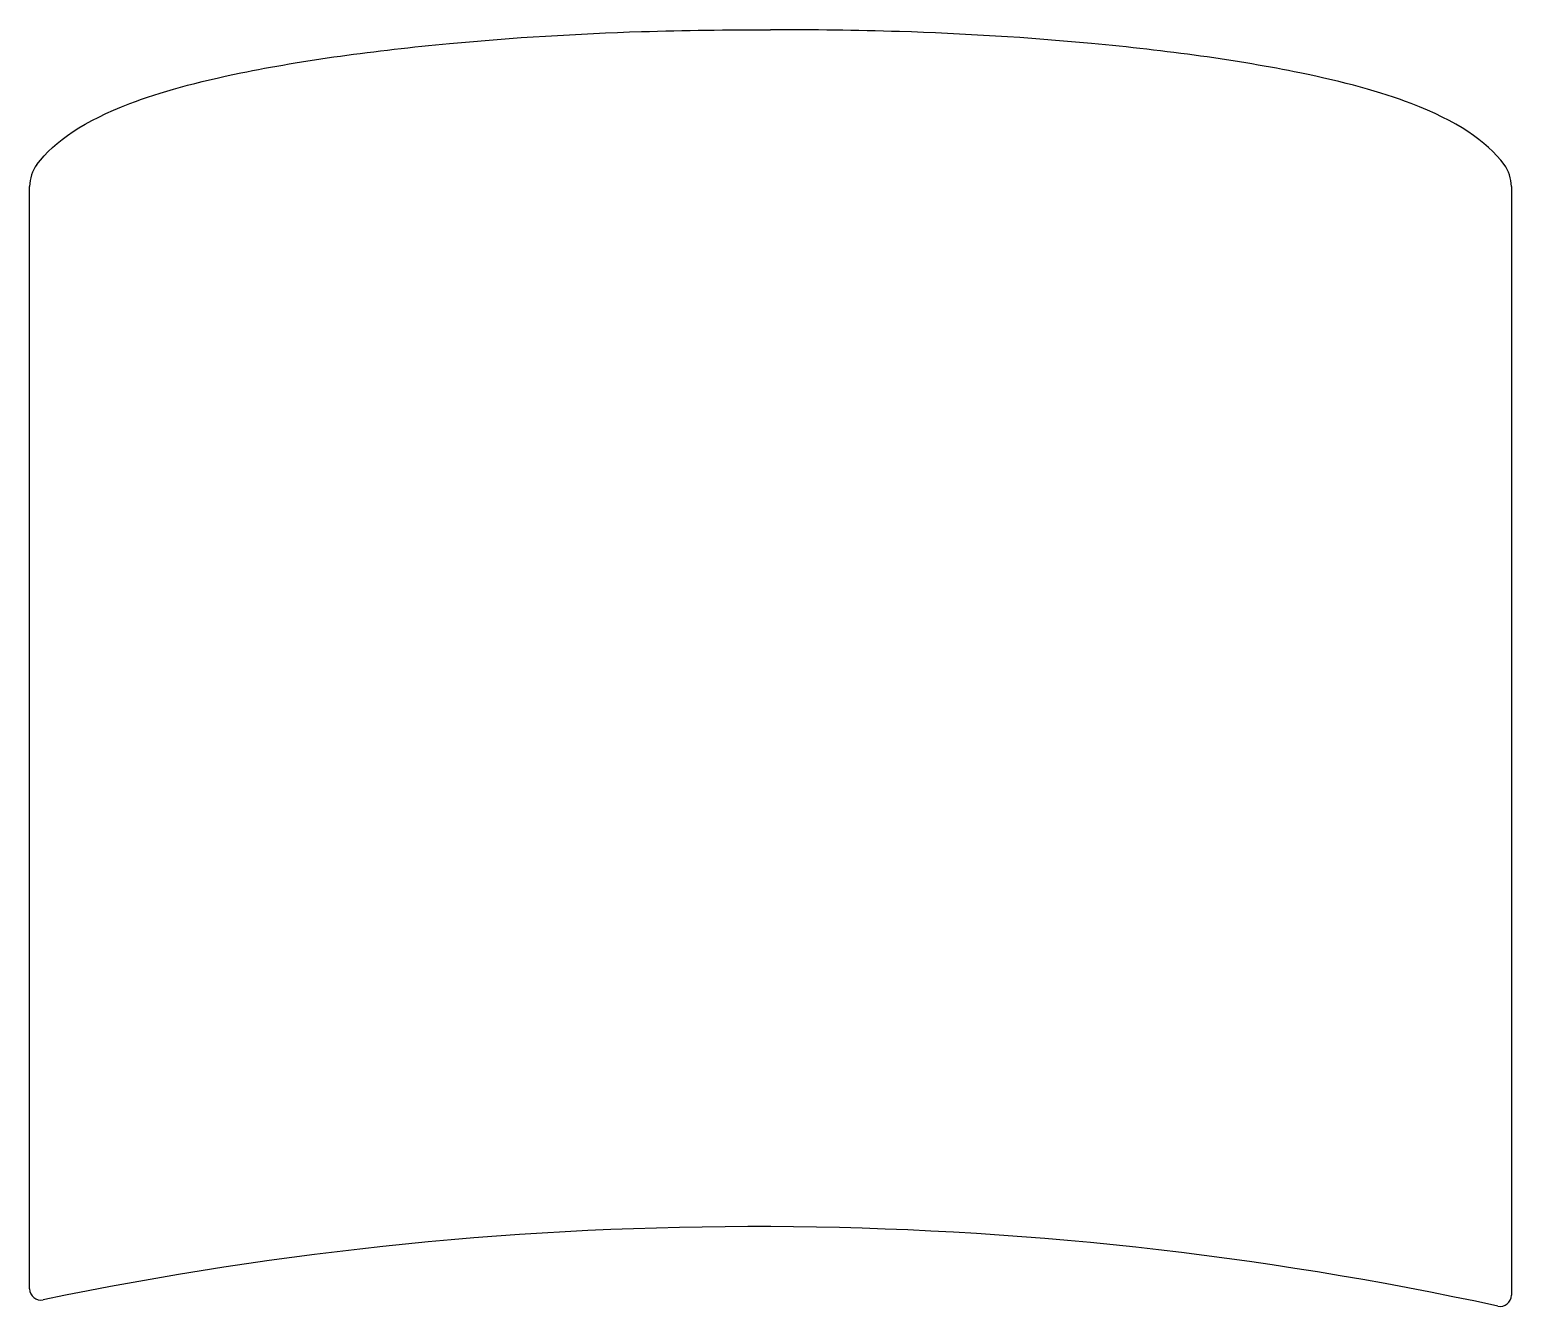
# Model space of a CAD drawing. Header units: millimetres. Extents: x -589 to -356, y -89 to 112.
import ezdxf

# ---------------------------------------------------------------- set-up
doc = ezdxf.new("R2010")
doc.units = ezdxf.units.MM
doc.layers.get('0').update_dxf_attribs({"linetype": 'CONTINUOUS'})

msp = doc.modelspace()

# ---------------------------------------------------------------- linework, layer by layer
for p, q in [((-588.99, -86.35), (-588.99, 86.95)), ((-355.99, 86.95), (-355.99, -87.33))]:
    msp.add_line(p, q)
for centre, radius, start, end in [((-583.24, 86.95), 5.75, 143.2682, 180), ((-361.74, 86.95), 5.75, 0, 36.7318), ((-474.81, -627.87), 551.32, 77.7799, 101.7294), ((-587.24, -86.35), 1.75, 180, 281.7294), ((-357.74, -87.33), 1.75, -102.2201, 0)]:
    msp.add_arc(centre, radius, start, end)
for points in [[(-587.85, 90.39), (-585.08, 94.1), (-580.33, 97.27), (-573.24, 99.98), (-568.46, 101.8), (-562.57, 103.41), (-555.76, 104.8), (-546.09, 106.78), (-534.67, 108.33), (-522.97, 109.42), (-512.99, 110.36), (-502.81, 110.97), (-492.79, 111.29), (-485.97, 111.51), (-479.2, 111.6), (-472.49, 111.55)], [(-357.13, 90.39), (-359.9, 94.1), (-364.65, 97.27), (-371.74, 99.98), (-376.52, 101.8), (-382.41, 103.41), (-389.23, 104.8), (-398.89, 106.78), (-410.31, 108.33), (-422.02, 109.42), (-432, 110.36), (-442.17, 110.97), (-452.19, 111.29), (-459.02, 111.51), (-465.79, 111.6), (-472.49, 111.55)]]:
    msp.add_open_spline(points, degree=3, knots=[0.0338223, 0.0338223, 0.0338223, 0.0338223, 0.2753667, 0.2753667, 0.2753667, 0.4381507, 0.4381507, 0.4381507, 0.6690507, 0.6690507, 0.6690507, 0.8659507, 0.8659507, 0.8659507, 0.9999685, 0.9999685, 0.9999685, 0.9999685])

doc.saveas('drawing.dxf')
